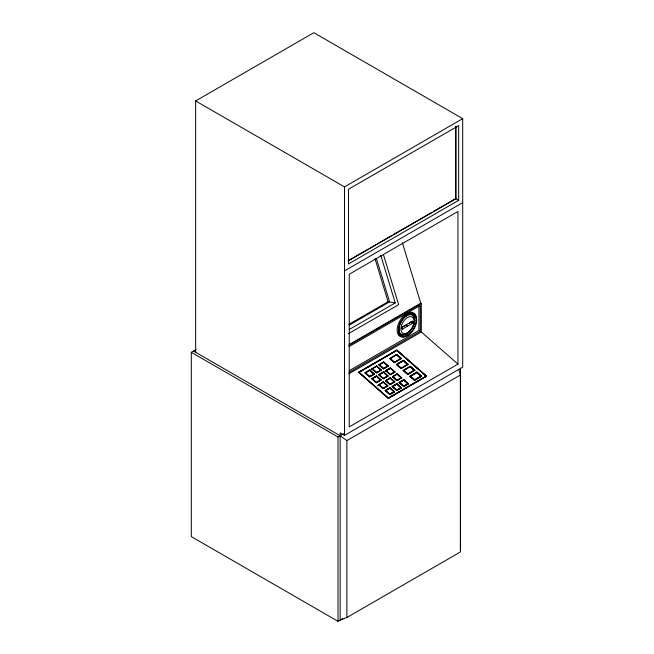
<?xml version="1.0" encoding="UTF-8"?>
<svg xmlns="http://www.w3.org/2000/svg" width="654" height="654" viewBox="0 0 654 654"><rect width="100%" height="100%" fill="white"/><g stroke="black" fill="none" stroke-linecap="round" stroke-linejoin="round"><path stroke-width="0.98" d="M358.613 372.306L396.888 350.103L426.547 376.263L388.304 398.335L358.613 372.306L396.888 350.103M396.88 350.331L358.94 372.355L396.88 350.331L426.253 376.083L388.312 398.098L426.253 376.083M364.997 372.862L369.804 369.96L374.382 374.153L369.616 376.9L364.997 372.862L369.804 369.96M365.529 372.935L369.624 376.524L365.529 372.935L369.796 370.344L373.851 374.08L369.796 370.344M369.616 376.9L374.415 374.006M376.753 365.954L371.946 368.848L376.565 372.894L381.331 370.139L376.753 365.954L371.987 368.701L370.957 369.935M372.478 368.921L376.573 372.51L372.478 368.921L376.745 366.33L380.8 370.066L376.745 366.33M371.725 378.756L376.532 375.862L381.102 380.048L376.344 382.803L371.725 378.756L376.532 375.862M380.62 379.835L376.352 382.418L372.257 378.829L376.524 376.238L380.579 379.974L376.524 376.238M376.565 372.894L381.364 369.992M378.895 364.834L383.702 361.94L388.28 366.126L383.514 368.881L378.895 364.834L383.702 361.94M379.426 364.907L383.522 368.496L379.426 364.907L383.694 362.324L387.748 366.052L383.694 362.324M376.352 382.418L372.289 378.682M376.344 382.803L381.143 379.9M378.674 374.742L383.481 371.848L388.051 376.034L383.293 378.789L378.674 374.742L383.481 371.848M387.569 375.821L383.301 378.404L379.206 374.816L383.473 372.232L387.528 375.968L383.473 372.232M378.985 384.724L383.252 382.14L387.307 385.876L383.072 388.312L378.985 384.724L383.252 382.14M383.514 368.881L388.312 365.987M383.301 378.404L379.238 374.668M383.293 378.789L388.092 375.895M390.43 367.834L385.623 370.736L390.242 374.775L395 372.028L390.43 367.834L385.664 370.589L384.634 371.815M387.83 385.95L383.26 381.756L387.83 385.95L383.064 388.697L378.494 384.511L383.064 388.697M394.517 371.807L390.25 374.399L386.154 370.802L390.422 368.218L394.476 371.954L390.422 368.218M389.653 358.629L396.839 354.354L401.409 358.547L394.264 362.676L389.653 358.629L396.839 354.354M390.315 358.621L394.403 362.21L390.315 358.621L396.692 354.82L400.747 358.547L396.692 354.82M383.072 388.312L387.34 385.729M385.402 380.644L390.013 384.683L385.402 380.644L390.209 377.742L394.82 381.789L390.013 384.683M385.934 380.718L390.201 378.126L394.256 381.862L390.021 384.307L385.934 380.718L390.201 378.126M385.181 390.552L389.98 387.65L394.558 391.844L389.792 394.591L385.181 390.552L389.98 387.65M385.705 390.626L389.972 388.035L394.035 391.771L389.8 394.215L385.705 390.626L389.972 388.035M390.242 374.775L395.041 371.881M390.25 374.399L386.187 370.663M390.209 377.742L394.779 381.936M394.264 362.676L401.45 358.4M390.021 384.307L394.288 381.715M392.351 376.63L396.962 380.677L392.351 376.63L397.158 373.736L401.769 377.775L396.962 380.677M392.882 376.704L397.15 374.113L401.204 377.849L396.97 380.293L392.882 376.704L397.15 374.113M396.373 364.523L403.559 360.256L408.137 364.442L400.992 368.57L396.373 364.523L403.559 360.256M388.304 398.335L426.58 376.132M407.516 364.303L401.131 368.112L397.035 364.523L403.42 360.714L407.475 364.45L403.42 360.714M389.792 394.591L394.599 391.697M389.8 394.215L394.068 391.623M392.13 386.539L396.929 383.645L401.507 387.83L396.741 390.585L392.13 386.539L396.929 383.645M392.653 386.612L396.921 384.021L400.984 387.757L396.749 390.201L392.653 386.612L396.921 384.021M397.158 373.736L401.728 377.922M396.97 380.293L401.237 377.701M400.992 368.57L408.178 364.294M401.131 368.112L397.076 364.376M396.741 390.585L401.548 387.683M396.749 390.201L401.016 387.618M399.079 382.525L403.878 379.631L408.456 383.816L403.69 386.571L399.079 382.525L403.878 379.631M399.602 382.598L403.87 380.015L407.933 383.751L403.698 386.187L399.602 382.598L403.87 380.015M403.101 370.426L407.72 374.464L403.101 370.426L410.287 366.15L414.898 370.197L407.72 374.464M403.763 370.417L410.148 366.608L414.203 370.344L407.859 374.006L403.763 370.417L410.148 366.608M403.69 386.571L408.497 383.677M403.698 386.187L407.965 383.604M407.859 374.006L414.244 370.197M410.287 366.15L414.865 370.336M409.829 376.32L417.015 372.044L421.593 376.238L414.44 380.366L409.829 376.32L417.015 372.044M410.491 376.312L416.876 372.51L420.931 376.238L414.587 379.9L410.491 376.312L416.876 372.51M414.44 380.366L421.626 376.091M414.587 379.9L420.963 376.099M377.464 385.737L383.26 381.756M195.636 352.31L195.636 100.937L313.83 32.7L462.705 118.652L462.705 367.164L344.511 435.401L340.17 432.891L340.17 620.049L346.873 617.507L460.342 551.992L460.342 375.069L458.855 369.404M195.636 100.937L344.511 186.889L462.705 118.652M348.198 260.652L368.464 248.953M370.229 247.94L392.253 235.219M394.01 234.206L431.902 212.329M433.659 211.316L455.683 198.595L458.675 200.32L458.675 125.633L348.541 189.219L348.541 263.905L458.675 200.32M348.476 260.807L455.961 198.751L455.961 126.091M342.81 618.52L337.995 621.3L191.295 536.607L191.295 352.31L196.11 349.522M344.511 270.887L462.705 202.65M348.705 324.474L388.092 301.731L395.237 302.925L380.734 255.224M349.326 325.112L389.588 301.862L376.369 258.387M349.269 329.461L395.237 302.925M348.549 333.589L398.646 304.666L383.358 254.381M349.187 344.544L420.775 303.211L421.315 303.53L421.315 331.995L457.955 364.123L349.252 426.882L349.252 274.239L457.955 211.479L457.955 364.123M348.844 345.369L421.315 303.53M348.909 346.685L420.26 305.492L420.26 331.251L348.909 372.445M409.518 323.133L411.064 322.242L412.707 323.19L412.707 321.024L402.284 327.025L401.76 326.722M405.652 325.365L401.76 327.597L402.284 329.191L412.707 323.19M349.31 370.646L418.903 330.466L420.26 331.251M348.844 373.835L421.315 331.995M369.624 376.524L373.892 373.933M376.573 372.51L380.841 369.919M383.522 368.496L387.789 365.913M394.403 362.21L400.788 358.408M372.257 378.829L376.483 376.385M379.206 374.816L383.432 372.379M386.154 370.802L390.381 368.365M397.035 364.523L403.379 360.861M383.105 388.55L387.871 385.803M390.054 384.544L394.82 381.789M397.003 380.53L401.769 377.775M407.753 374.325L414.898 370.197M191.295 352.31L337.995 437.003L343.693 433.716M346.873 617.507L346.873 440.575L460.342 375.069M193.47 351.051L340.17 435.752L346.873 440.575M396.855 350.233L426.547 376.263M396.847 350.47L426.22 376.214M396.798 354.501L401.409 358.547M403.526 360.395L408.137 364.442M416.974 372.191L421.593 376.238M410.107 366.755L414.203 370.344M416.835 372.649L420.931 376.238M403.804 370.27L407.9 373.859M410.532 376.173L414.62 379.761M389.686 358.482L394.305 362.529M396.414 364.376L401.025 368.423M409.87 376.173L414.481 380.219M383.661 362.087L388.28 366.126M390.389 367.981L395 372.028M403.845 379.778L408.456 383.816M397.109 374.26L401.204 377.849M403.837 380.154L407.933 383.751M392.915 376.557L397.011 380.146M399.643 382.451L403.739 386.04M378.936 364.687L383.546 368.733M385.664 370.589L390.274 374.636M399.112 382.386L403.731 386.424M376.712 366.093L381.331 370.139M383.44 371.995L388.051 376.034M396.896 383.784L401.507 387.83M390.16 378.274L394.256 381.862M396.888 384.168L400.984 387.757M385.966 380.571L390.062 384.16M392.694 386.465L396.79 390.054M371.987 368.701L376.598 372.747M378.715 374.603L383.326 378.641M392.163 386.391L396.782 390.438M369.763 370.107L374.382 374.153M376.491 376.009L381.102 380.048M389.947 387.797L394.558 391.844M383.211 382.288L387.307 385.876M389.939 388.182L394.035 391.771M379.018 384.585L383.113 388.174M385.746 390.479L389.841 394.068M365.038 372.715L369.649 376.761M371.766 378.609L376.377 382.655M385.214 390.405L389.833 394.452M358.972 372.224L388.345 397.967M358.654 372.175L388.337 398.204M406.428 324.915L407.516 326.191M402.365 242.691L420.775 303.211M375.004 258.69L388.092 301.731M398.613 329.305L398.703 331.047A11.519 6.646 -60 0 0 407.197 333.736A11.519 6.646 -60 0 0 414.824 320.599L414.693 318.228A11.519 6.646 -60 0 0 407.973 314.615M460.53 368.292L460.53 550.554M455.683 126.941L455.683 198.595M418.903 305.704L418.903 330.466M411.064 321.367L411.064 322.242M402.284 327.025L402.284 329.191M344.511 186.889L344.511 435.401M337.995 437.003L337.995 621.3M416.099 317.1A13.538 7.815 -60 0 0 406.118 313.936A13.538 7.815 -60 0 0 397.15 329.379L397.305 332.167A13.538 7.815 -60 0 0 406.028 336.05M408.521 334.431A13.538 7.815 -60 0 1 406.862 335.592M398.572 328.668A11.519 6.646 -60 0 1 398.801 326.918M399.946 323.272A11.519 6.646 -60 0 1 400.845 321.482M403.134 318.245A11.519 6.646 -60 0 1 404.458 316.888M405.848 315.776A11.519 6.646 -60 0 1 407.27 314.926M399.324 325.962A11.028 6.368 -60 0 1 407.246 315.342A11.028 6.368 -60 0 1 414.35 318.498L414.473 320.771A11.028 6.368 -60 0 1 407.172 333.344A11.028 6.368 -60 0 1 399.046 330.769L398.924 328.496A11.028 6.368 -60 0 1 399.136 326.82M414.096 321.302L414.015 319.888A9.369 5.412 -60 0 0 407.107 317.697A9.369 5.412 -60 0 0 400.902 328.39L401.008 330.319A9.369 5.412 -60 0 0 407.916 332.51A9.369 5.412 -60 0 0 414.121 321.825L414.096 321.327M416.68 320.558L416.533 317.877A12.998 7.505 -60 0 0 406.952 314.836A12.998 7.505 -60 0 0 398.343 329.657L398.49 332.338A12.998 7.505 -60 0 0 408.071 335.371A12.998 7.505 -60 0 0 416.68 320.558M416.197 320.795L416.058 318.253A12.312 7.104 -60 0 0 406.984 315.383A12.312 7.104 -60 0 0 398.834 329.412L398.973 331.954A12.312 7.104 -60 0 0 408.047 334.832A12.312 7.104 -60 0 0 416.197 320.795"/></g></svg>
